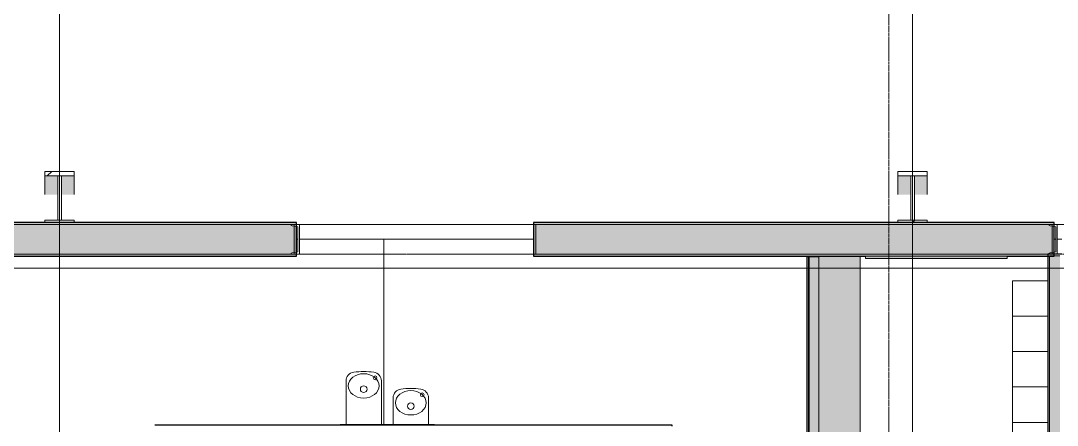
# Model space of a CAD drawing. Header units: inches. Extents: x 25369 to 33161, y -23509 to -20274.
# Drawn here: x 31317.8 to 31669.6, y -22427.7 to -22290.3 of the extents above; entities that cross this region are included whole.
import ezdxf

# ---------------------------------------------------------------- set-up
doc = ezdxf.new("R2010")
doc.units = ezdxf.units.IN
doc.header["$MEASUREMENT"] = 0
doc.linetypes.add('Dash 1_16_', pattern=[0.125, 0.0625, -0.0625])
doc.linetypes.add('Grid Line 1_2_', pattern=[0.875, 0.5, -0.125, 0.125, -0.125])
for name, color, linetype, lineweight in [('A-AREA', 32, 'Continuous', 9), ('A-DETL', 90, 'Continuous', 9), ('A-FLOR', 192, 'Continuous', 9), ('A-WALL', 113, 'Continuous', 9), ('A-WALL-PATT', 111, 'Continuous', 25), ('G-ANNO-SYMB', 111, 'Continuous', 9), ('I-FURN', 30, 'Continuous', 9), ('I-WALL', 2, 'Continuous', 9), ('P-SANR-FIXT', 6, 'Continuous', 9), ('Q-SPCQ', 91, 'Continuous', 9), ('S-BEAM', 12, 'Continuous', 9), ('S-COLS', 52, 'Continuous', 9), ('S-GRID', 1, 'Continuous', 9)]:
    doc.layers.add(name, color=color, linetype=linetype, lineweight=lineweight)
pattern_1 = [(0, (5929.126, 0), (61.44, 15.36), [2.534, -43.546, 2.534, -43.546, -245.76]), (0, (5929.126, 0), (61.44, 15.36), [-92.16, 2.534, -89.626, 2.534, -43.546, -107.52]), (0, (5929.126, 0), (61.44, 15.36), [-230.4, 2.534, -28.186, 2.534, -74.266]), (120, (5952.166, 7.68), (-44.02215, 45.528601), [2.534, -43.546, 2.534, -43.546, -245.76]), (120, (5952.166, 7.68), (-44.02215, 45.528601), [-92.16, 2.534, -89.626, 2.534, -43.546, -107.52]), (120, (5952.166, 7.68), (-44.02215, 45.528601), [-230.4, 2.534, -28.186, 2.534, -74.266]), (240, (5959.846, 38.4), (-17.41785, -60.888601), [2.534, -43.546, 2.534, -43.546, -245.76]), (240, (5959.846, 38.4), (-17.41785, -60.888601), [-92.16, 2.534, -89.626, 2.534, -43.546, -107.52]), (240, (5959.846, 38.4), (-17.41785, -60.888601), [-230.4, 2.534, -28.186, 2.534, -74.266])]
pattern_2 = [(225, (31620.517, -22360.053), (19.00703, -19.00703), []), (225, (31620.517, -22388.853), (19.00703, -19.00703), [])]
pattern_3 = [(225, (31331.017, -22360.053), (19.00703, -19.00703), []), (225, (31331.017, -22388.853), (19.00703, -19.00703), [])]

# ---------------------------------------------------------------- blocks, each defined once
blk = doc.blocks.new('Locker-Double Stacked - 12_ x 12_-3246-Overall Floor Plan')
at = {"layer": 'I-FURN', "color": 7}
for p, q in [((-6, -6), (-6, 6)), ((-6, 6), (6, 6)), ((6, 6), (6, -6)), ((6, -6), (-6, -6))]:
    blk.add_line(p, q, dxfattribs=at)
blk = doc.blocks.new('Furniture 6 - Furniture 1-2394-Overall Floor Plan')
at = {"layer": 'I-FURN'}
blk.add_hatch(color=8, dxfattribs=at).paths.add_polyline_path([(25642.47, -22603.74), (25653.99, -22603.74), (25653.99, -22496.3), (25639.99, -22496.3), (25639.99, -22603.74)], flags=0)
at = {"layer": 'I-FURN', "color": 7}
for p, q in [((25639.99, -22496.3), (25639.99, -22496.43)), ((25653.99, -22603.74), (25653.99, -22496.3)), ((25639.99, -22603.74), (25653.99, -22603.74))]:
    blk.add_line(p, q, dxfattribs=at)
blk = doc.blocks.new('Drinking_Fountain-Haws_Corporation-Wall_Mounted_1119 - 1119-355850-Overall Floor Plan')
at = {"layer": 'P-SANR-FIXT', "color": 7}
for p, q in [((13.07, 20.75), (13.07, 5.95)), ((25.07, 5.95), (25.07, 20.75)), ((29.07, 15), (29.07, 5.95)), ((41.07, 5.95), (41.07, 15)), ((43.07, 5.95), (11.07, 5.95)), ((11.07, 5.95), (11.07, 5.7)), ((43.07, 5.7), (43.07, 5.95))]:
    blk.add_line(p, q, dxfattribs=at)
for centre, radius in [((22.94, 21.8), 0.625), ((19.07, 17.94), 1.13), ((38.94, 16.07), 0.625), ((35.07, 12.19), 1.13)]:
    blk.add_circle(centre, radius, dxfattribs=at)
for centre, radius, start, end in [((16.07, 20.75), 3, 97.5776, 180), ((19.07, -1.8), 25.75, 82.4224, 97.5776), ((22.07, 20.75), 3, 360, 82.4224), ((32.07, 15), 3, 97.5776, 180), ((35.07, -7.55), 25.75, 82.4224, 97.5776), ((38.07, 15), 3, 360, 82.4224)]:
    blk.add_arc(centre, radius, start, end, dxfattribs=at)
for centre, ratio in [((19.07, 19.07), 0.786373), ((35.07, 13.32), 0.786365)]:
    blk.add_ellipse(centre, major_axis=(-5.25, 0), ratio=ratio, dxfattribs=at)
blk = doc.blocks.new('Bradley-Washroom_Accessories-Mirrors-780_Custom - Bradley-Washroom_Accessories-Mirrors-780_Custom-177760-Overall Floor Plan')
at = {"layer": 'Q-SPCQ'}
blk.add_hatch(color=9, dxfattribs=at).paths.add_polyline_path([(25368.64, -22371.05), (25368.64, -22370.3), (25320.64, -22370.3), (25320.64, -22371.05)], flags=0)
at = {"layer": 'Q-SPCQ', "color": 7}
for p, q in [((25320.64, -22370.3), (25368.64, -22370.3)), ((25320.64, -22370.3), (25320.64, -22371.05)), ((25368.64, -22371.05), (25320.64, -22371.05)), ((25368.64, -22371.05), (25368.64, -22370.3))]:
    blk.add_line(p, q, dxfattribs=at)
blk = doc.blocks.new('Locker Rooms and Restrooms_rvt-2-Overall Floor Plan')
at = {"layer": 'I-WALL'}
h = blk.add_hatch(color=9, dxfattribs=at)
h.paths.add_polyline_path([(25659.41, -22481.74), (25659.64, -22481.74), (25659.64, -22481.51), (25659.52, -22481.51), (25659.52, -22478.47), (25659.64, -22478.47), (25659.64, -22370.43), (25656.14, -22370.43), (25656.14, -22478.47), (25656.26, -22478.47), (25656.26, -22481.51), (25656.14, -22481.51), (25656.14, -22481.74), (25656.37, -22481.74), (25656.37, -22481.62), (25659.41, -22481.62)], flags=0)
h.paths.add_polyline_path([(25656.37, -22478.36), (25656.37, -22478.24), (25659.41, -22478.24), (25659.41, -22478.36)], flags=0)
at = {"layer": 'A-FLOR', "color": 7}
blk.add_line((25655.52, -22370.3), (25655.52, -22370.43), dxfattribs=at)
at = {"layer": 'A-WALL', "color": 7}
blk.add_line((25659.64, -22478.47), (25659.64, -22370.43), dxfattribs=at)
at = {"layer": 'I-WALL', "color": 250, "lineweight": 25}
for p, q in [((25655.52, -22370.43), (25655.52, -22482.37)), ((25656.14, -22370.43), (25655.52, -22370.43)), ((25656.14, -22370.43), (25656.14, -22478.47)), ((25659.64, -22370.43), (25656.14, -22370.43)), ((25656.14, -22478.47), (25656.14, -22370.43)), ((25609.77, -22427.68), (25434.27, -22427.68)), ((25609.77, -22427.93), (25609.77, -22427.68))]:
    blk.add_line(p, q, dxfattribs=at)
at = {"lineweight": 9}
for name, p in [('Furniture 6 - Furniture 1-2394-Overall Floor Plan', (19.65, 126)), ('Bradley-Washroom_Accessories-Mirrors-780_Custom - Bradley-Washroom_Accessories-Mirrors-780_Custom-177760-Overall Floor Plan', (354.81, 0)), ('Drinking_Fountain-Haws_Corporation-Wall_Mounted_1119 - 1119-355850-Overall Floor Plan', (25486.03, -22433.37))]:
    blk.add_blockref(name, p, dxfattribs=at)
at = {"lineweight": 9, "rotation": 270}
for p in [(25731.27, -22384.68), (25731.27, -22396.68), (25731.27, -22408.68), (25731.27, -22420.68), (25731.27, -22432.68)]:
    blk.add_blockref('Locker-Double Stacked - 12_ x 12_-3246-Overall Floor Plan', p, dxfattribs=at)
blk = doc.blocks.new('Struct_Xcel_Sports Complex_rvt-2-Overall Floor Plan')
at = {"layer": 'A-DETL', "linetype": 'Dash 1_16_'}
for p, q in [((25562.77, -22359.55), (25483.27, -22359.55)), ((25742.02, -22359.55), (25740.52, -22359.55)), ((25562.77, -22369.55), (25483.27, -22369.55))]:
    blk.add_line(p, q, dxfattribs=at)
blk = doc.blocks.new('columns and girder2 - one-1334686-Overall Floor Plan')
at = {"layer": 'S-BEAM'}
h = blk.add_hatch(dxfattribs=at)
h.set_pattern_fill('FP_23', color=256, style=0, pattern_type=2)
h.set_pattern_definition(pattern_2)
h.paths.add_polyline_path([(-5, -1.25), (-5, -2), (5, -2), (5, -1.25), (0, -1.25)], flags=0)
h.paths.add_polyline_path([(-5, -17.03), (-5, -18.55), (5, -18.55), (5, -17.03)], flags=0)
h.paths.add_polyline_path([(5, -1204.89), (-5, -1204.89), (-5, -1206.4), (5, -1206.4)], flags=0)
h.paths.add_polyline_path([(5, -1224.25), (-5, -1224.25), (-5, -1225), (5, -1225)], flags=0)
h = blk.add_hatch(dxfattribs=at)
h.set_pattern_fill('FP_23', color=256, style=0, pattern_type=2)
h.set_pattern_definition(pattern_2)
h.paths.add_polyline_path([(-0.63, -2), (-0.63, -17.03), (0.62, -17.03), (0.62, -2)], flags=0)
h.paths.add_polyline_path([(-0.63, -1206.4), (-0.63, -1224.25), (0.62, -1224.25), (0.62, -1206.4)], flags=0)
h = blk.add_hatch(color=256, dxfattribs=at)
h.paths.add_polyline_path([(5, -10.69), (0.62, -10.69), (0.62, -17.03), (5, -17.03)], flags=0)
h.paths.add_polyline_path([(-5, -10.69), (-5, -17.03), (-0.63, -17.03), (-0.63, -10.69)], flags=0)
at = {"layer": 'S-BEAM', "lineweight": 15}
for p, q in [((-5, -1.25), (-5, -2)), ((-5, -2), (5, -2)), ((0.62, -2), (-0.63, -2)), ((-0.63, -2), (-0.63, -17.03)), ((0.62, -17.03), (0.62, -2)), ((5, -2), (5, -1.25)), ((5, -17.03), (-5, -17.03)), ((-5, -17.03), (-5, -18.55)), ((-0.63, -17.03), (0.62, -17.03)), ((5, -18.55), (5, -17.03)), ((-5, -18.55), (5, -18.55))]:
    blk.add_line(p, q, dxfattribs=at)
at = {"layer": 'S-BEAM'}
for p, q in [((-5, -17.03), (-5, -10.69)), ((5, -10.69), (5, -17.03))]:
    blk.add_line(p, q, dxfattribs=at)
blk = doc.blocks.new('columns and girder2 - one-V27-Overall Floor Plan')
at = {"layer": 'S-BEAM'}
h = blk.add_hatch(dxfattribs=at)
h.set_pattern_fill('FP_24', color=256, style=0, pattern_type=2)
h.set_pattern_definition(pattern_3)
h.paths.add_polyline_path([(-5, -1.25), (-5, -2), (5, -2), (5, -1.25), (0, -1.25)], flags=0)
h.paths.add_polyline_path([(-5, -17.03), (-5, -18.55), (5, -18.55), (5, -17.03)], flags=0)
h.paths.add_polyline_path([(5, -1204.89), (-5, -1204.89), (-5, -1206.4), (5, -1206.4)], flags=0)
h.paths.add_polyline_path([(5, -1224.25), (-5, -1224.25), (-5, -1225), (5, -1225)], flags=0)
h = blk.add_hatch(dxfattribs=at)
h.set_pattern_fill('FP_24', color=256, style=0, pattern_type=2)
h.set_pattern_definition(pattern_3)
h.paths.add_polyline_path([(-0.63, -2), (-0.63, -17.03), (0.62, -17.03), (0.62, -2)], flags=0)
h.paths.add_polyline_path([(0.62, -1206.4), (-0.63, -1206.4), (-0.63, -1224.25), (0.62, -1224.25)], flags=0)
h = blk.add_hatch(color=256, dxfattribs=at)
h.paths.add_polyline_path([(5, -10.69), (0.62, -10.69), (0.62, -17.03), (5, -17.03)], flags=0)
h.paths.add_polyline_path([(-5, -10.69), (-5, -17.03), (-0.63, -17.03), (-0.63, -10.69)], flags=0)
at = {"layer": 'S-BEAM', "lineweight": 15}
for p, q in [((-5, -1.25), (-5, -2)), ((-5, -2), (5, -2)), ((0.62, -2), (-0.63, -2)), ((-0.63, -2), (-0.63, -17.03)), ((0.62, -17.03), (0.62, -2)), ((5, -2), (5, -1.25)), ((5, -17.03), (-5, -17.03)), ((-5, -17.03), (-5, -18.55)), ((-0.63, -17.03), (0.62, -17.03)), ((5, -18.55), (5, -17.03)), ((-5, -18.55), (5, -18.55))]:
    blk.add_line(p, q, dxfattribs=at)
at = {"layer": 'S-BEAM'}
for p, q in [((-5, -17.03), (-5, -10.69)), ((5, -10.69), (5, -17.03))]:
    blk.add_line(p, q, dxfattribs=at)

msp = doc.modelspace()

# ---------------------------------------------------------------- hatches: boundary and pattern name
at = {"layer": 'A-WALL-PATT', "lineweight": 9}
h = msp.add_hatch(dxfattribs=at)
h.set_pattern_fill('FP_16', color=256, style=0, pattern_type=2)
h.set_pattern_definition([(161.57, (5930.086, 0.96), (-7.6802237, -0.0009796), [0, -54.643, 6.067, 0]), (18.43, (5928.166, 0.96), (-7.6802237, 0.0009796), [0, -54.643, 6.067, 0]), (108.43, (5930.086, 0.96), (3.8382953, -19.20136532), [18.211, -42.499]), (71.57, (5928.166, 0.96), (3.8382953, 19.20136532), [18.211, -42.499])])
h.paths.add_polyline_path([(31667.89, -22369.55), (31667.89, -22359.55), (31492.64, -22359.55), (31492.64, -22369.55), (31661.43, -22369.55)], flags=0)
h.paths.add_polyline_path([(31410.64, -22369.55), (31410.64, -22359.55), (31090.64, -22359.55), (31090.64, -22369.55), (31310.5, -22369.55)], flags=0)
h.paths.add_polyline_path([(31047.14, -22369.55), (31047.14, -22359.55), (30849.39, -22359.55), (30849.39, -22369.55), (31029.76, -22369.55)], flags=0)
h.paths.add_polyline_path([(30771.27, -22369.55), (30771.27, -22359.55), (30559.89, -22359.55), (30559.89, -22369.55), (30749.02, -22369.55)], flags=0)
h.paths.add_polyline_path([(28727.77, -22369.55), (28727.77, -22359.55), (28710.52, -22359.55), (28710.52, -22369.55), (28713.64, -22369.55)], flags=0)
h = msp.add_hatch(dxfattribs=at)
h.set_pattern_fill('FP_15', color=256, style=0, pattern_type=2)
h.set_pattern_definition(pattern_1)
h.paths.add_polyline_path([(31667.02, -22787.3), (31667.02, -22767.89), (31666.39, -22767.89), (31666.39, -22787.3)], flags=0)
h.paths.add_polyline_path([(31666.39, -22767.09), (31667.02, -22767.09), (31667.02, -22369.55), (31666.39, -22369.55), (31666.39, -22762.87)], flags=0)
h = msp.add_hatch(dxfattribs=at)
h.set_pattern_fill('FP_15', color=256, style=0, pattern_type=2)
h.set_pattern_definition(pattern_1)
h.paths.add_polyline_path([(31671.14, -22787.3), (31671.14, -22606.16), (31670.52, -22606.16), (31670.52, -22787.3)], flags=0)
h.paths.add_polyline_path([(31670.52, -22602.66), (31671.14, -22602.66), (31671.14, -22369.55), (31667.02, -22369.55), (31667.02, -22370.18), (31670.52, -22370.18), (31670.52, -22569.2)], flags=0)
at = {"layer": 'I-WALL'}
h = msp.add_hatch(color=256, dxfattribs=at)
h.paths.add_polyline_path([(31667.89, -22369.55), (31668.64, -22369.55), (31668.64, -22358.8), (31491.89, -22358.8), (31491.89, -22369.55), (31492.64, -22369.55), (31492.64, -22359.55), (31667.89, -22359.55)], flags=0)
h.paths.add_polyline_path([(31410.64, -22369.55), (31411.39, -22369.55), (31411.39, -22358.8), (31089.89, -22358.8), (31089.89, -22369.55), (31090.64, -22369.55), (31090.64, -22359.55), (31410.64, -22359.55)], flags=0)
h.paths.add_polyline_path([(31047.89, -22369.55), (31047.89, -22358.8), (30848.64, -22358.8), (30848.64, -22369.55), (30849.39, -22369.55), (30849.39, -22359.55), (31047.14, -22359.55), (31047.14, -22369.55)], flags=0)
h.paths.add_polyline_path([(30772.02, -22369.55), (30772.02, -22358.8), (30559.14, -22358.8), (30559.14, -22369.55), (30559.89, -22369.55), (30559.89, -22359.55), (30771.27, -22359.55), (30771.27, -22369.55)], flags=0)
h.paths.add_polyline_path([(28727.77, -22369.55), (28728.52, -22369.55), (28728.52, -22358.8), (28720.52, -22358.8), (28720.52, -22359.55), (28727.77, -22359.55)], flags=0)
at = {"layer": 'I-WALL', "lineweight": 5}
h = msp.add_hatch(color=256, dxfattribs=at)
h.paths.add_polyline_path([(31668.64, -22370.3), (31668.64, -22369.55), (31491.89, -22369.55), (31491.89, -22370.3), (31661.43, -22370.3)], flags=0)
h.paths.add_polyline_path([(31411.39, -22370.3), (31411.39, -22369.55), (31236.89, -22369.55), (31236.89, -22370.3), (31310.5, -22370.3)], flags=0)
h.paths.add_polyline_path([(31232.14, -22370.3), (31232.14, -22369.55), (31089.89, -22369.55), (31089.89, -22370.3), (31170.13, -22370.3)], flags=0)
h.paths.add_polyline_path([(31047.89, -22370.3), (31047.89, -22369.55), (30848.64, -22369.55), (30848.64, -22370.3), (31029.76, -22370.3)], flags=0)
h.paths.add_polyline_path([(30772.02, -22370.3), (30772.02, -22369.55), (30559.14, -22369.55), (30559.14, -22370.3), (30749.02, -22370.3)], flags=0)
h.paths.add_polyline_path([(28728.52, -22370.3), (28728.52, -22369.55), (28710.52, -22369.55), (28710.52, -22370.3), (28713.64, -22370.3)], flags=0)
msp.add_hatch(color=256, dxfattribs=at).paths.add_polyline_path([(31670.2, -22787.3), (31670.52, -22787.3), (31670.52, -22370.18), (31667.02, -22370.18), (31667.02, -22767.09), (31668.08, -22767.09), (31668.08, -22767.89), (31667.02, -22767.89), (31667.02, -22787.3)], flags=0)

# ---------------------------------------------------------------- linework, layer by layer
at = {"layer": 'A-AREA'}
for p, q in [((31411.87, -22364.49), (31411.39, -22364.49)), ((31491.89, -22364.49), (31412.39, -22364.49)), ((31441.02, -22413.27), (31441.02, -22364.55)), ((31441.02, -22364.55), (31441.02, -22427.68)), ((31668.64, -22364.49), (31669.12, -22364.49)), ((31669.64, -22364.49), (31671.14, -22364.49))]:
    msp.add_line(p, q, dxfattribs=at)
at = {"layer": 'A-WALL'}
for p, q in [((31090.64, -22359.55), (31410.64, -22359.55)), ((31410.64, -22369.55), (31410.64, -22359.55)), ((31492.64, -22359.55), (31492.64, -22369.55)), ((31492.64, -22359.55), (31667.89, -22359.55)), ((31667.89, -22369.55), (31667.89, -22359.55)), ((31090.64, -22369.55), (31410.64, -22369.55)), ((31492.64, -22369.55), (31667.89, -22369.55)), ((31670.52, -22370.18), (31667.02, -22370.18)), ((31667.02, -22370.18), (31667.02, -22767.09))]:
    msp.add_line(p, q, dxfattribs=at)
at = {"layer": 'G-ANNO-SYMB'}
msp.add_line((32512.73, -22374.36), (27926.42, -22374.36), dxfattribs=at)
at = {"layer": 'I-WALL', "lineweight": 25}
for p, q in [((31411.39, -22358.8), (31089.89, -22358.8)), ((31411.39, -22370.3), (31411.39, -22358.8)), ((31668.64, -22358.8), (31491.89, -22358.8)), ((31491.89, -22358.8), (31491.89, -22370.3)), ((31668.64, -22370.3), (31668.64, -22358.8)), ((31297.77, -22370.3), (31411.39, -22370.3)), ((31491.89, -22370.3), (31604.58, -22370.3)), ((31652.58, -22370.3), (31668.64, -22370.3)), ((31671.14, -22369.55), (31666.39, -22369.55)), ((31666.39, -22369.55), (31666.39, -22767.09))]:
    msp.add_line(p, q, dxfattribs=at)
at = {"layer": 'S-COLS', "lineweight": 15}
for p, q in [((31412.39, -22359.55), (31409.5, -22359.55)), ((31409.94, -22359.99), (31411.87, -22360.29)), ((31411.87, -22360.29), (31411.87, -22368.81)), ((31412.39, -22369.55), (31412.39, -22359.55)), ((31669.64, -22359.55), (31666.75, -22359.55)), ((31667.19, -22359.99), (31669.12, -22360.29)), ((31669.12, -22360.29), (31669.12, -22368.81)), ((31669.64, -22369.55), (31669.64, -22359.55)), ((31409.5, -22369.55), (31412.39, -22369.55)), ((31411.87, -22368.81), (31409.94, -22369.12)), ((31666.75, -22369.55), (31669.64, -22369.55)), ((31669.12, -22368.81), (31667.19, -22369.12))]:
    msp.add_line(p, q, dxfattribs=at)
for centre, start, end in [((31409.94, -22359.55), 180, 270), ((31667.19, -22359.55), 180, 270), ((31409.94, -22369.55), 90, 180), ((31667.19, -22369.55), 90, 180)]:
    msp.add_arc(centre, 0.436, start, end, dxfattribs=at)
at = {"layer": 'S-GRID', "linetype": 'Grid Line 1_2_'}
for p, q in [((31331.02, -23095.8), (31331.02, -20550.05)), ((31620.52, -23095.8), (31620.52, -20550.05)), ((31331.02, -23413.24), (31331.02, -20902.43)), ((31612.52, -23317.24), (31612.52, -20902.43)), ((31620.52, -23413.24), (31620.52, -20902.43)), ((32648.19, -22359.55), (28582.64, -22359.55)), ((33026.59, -22359.55), (28666.64, -22359.55)), ((32930.59, -22369.55), (28666.64, -22369.55))]:
    msp.add_line(p, q, dxfattribs=at)

# ---------------------------------------------------------------- block references
at = {"lineweight": 5}
for name in ['Struct_Xcel_Sports Complex_rvt-2-Overall Floor Plan', 'Locker Rooms and Restrooms_rvt-2-Overall Floor Plan']:
    msp.add_blockref(name, (5929.13, 0), dxfattribs=at)
at = {"layer": 'S-BEAM', "rotation": 180}
for name, p in [('columns and girder2 - one-V27-Overall Floor Plan', (31331.02, -22360.05)), ('columns and girder2 - one-1334686-Overall Floor Plan', (31620.52, -22360.05))]:
    msp.add_blockref(name, p, dxfattribs=at)

doc.saveas('drawing.dxf')
